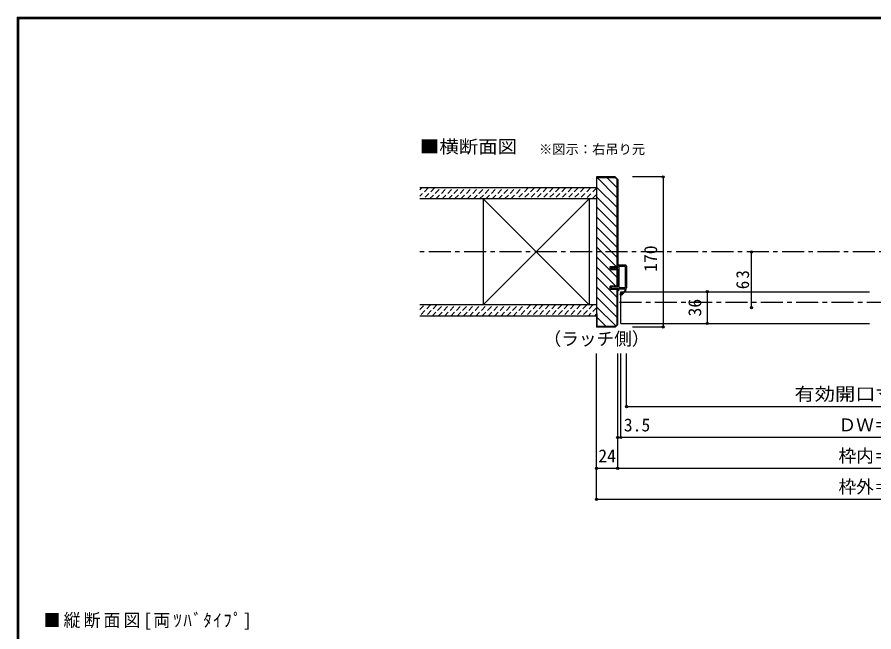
# Model space of a CAD drawing. Units: millimetres at full size, sheet at 1:5; details may follow other scales. Extents: x -973 to 977, y -718 to 696.
# Drawn here: x -973 to -3, y 0 to 696 of the extents above; entities that cross this region are included whole.
import ezdxf
from ezdxf.enums import TextEntityAlignment as Align

# ---------------------------------------------------------------- set-up
doc = ezdxf.new("R2010")
doc.units = ezdxf.units.MM
doc.header["$LTSCALE"] = 5
doc.header["$PDMODE"] = 32
doc.header["$PDSIZE"] = 2.5
doc.linetypes.add('CHAIN1', pattern=[8, 5, -1, 1, -1])
doc.linetypes.add('DASHED1', pattern=[1.8, 1.2, -0.6])
for name, color, linetype in [('0-0_補助線', 7, 'Continuous'), ('0-1_通り芯', 4, 'CHAIN1'), ('0-3_仕上', 7, 'Continuous'), ('0-4_枠', 3, 'Continuous'), ('0-6_扉', 6, 'Continuous'), ('0-A_文字', 7, 'Continuous'), ('0-B_寸法', 4, 'Continuous'), ('0-C_ﾊｯﾁ', 4, 'DASHED1'), ('F-1_通り芯', 6, 'Continuous')]:
    doc.layers.add(name, color=color, linetype=linetype)
doc.styles.add('ＭＳ ゴシック', font='')
doc.styles.get('ＭＳ ゴシック').set_extended_font_data('MS Gothic')

# ---------------------------------------------------------------- blocks, each defined once
blk = doc.blocks.new('2')
at = {"layer": '0-0_補助線'}
for p, q in [((-9.846, -9.622), (-9.846, 15.078)), ((-8.846, 16.078), (0.354, 16.078)), ((-8.846, 15.878), (0.637, 15.878)), ((-8.446, 14.378), (-8.446, -8.922)), ((-8.146, 14.678), (-1.546, 14.678)), ((-1.246, 14.378), (-1.246, -8.922)), ((0.154, 11.653), (2.154, 11.653)), ((0.154, 11.653), (0.154, -8.497)), ((2.154, 10.953), (2.154, 11.653)), ((3.154, 11.653), (2.512, 10.83)), ((3.154, 11.653), (6.154, 11.653)), ((4.154, 13.753), (4.154, 13.053)), ((5.154, 13.053), (4.512, 13.876)), ((7.154, 13.053), (5.154, 13.053)), ((6.154, 10.953), (6.154, 11.653)), ((7.558, 12.258), (6.516, 10.835)), ((-1.546, -9.222), (-8.146, -9.222)), ((0.154, -8.497), (2.154, -8.497)), ((2.154, -7.797), (2.154, -8.497)), ((3.154, -8.497), (2.512, -7.674)), ((3.154, -8.497), (6.154, -8.497)), ((6.154, -7.797), (6.154, -8.497)), ((7.558, -9.101), (6.516, -7.679)), ((-1.48, -10.622), (-8.846, -10.622)), ((-1.189, -10.85), (-0.732, -12.694)), ((0.354, -12.922), (-0.441, -12.922)), ((4.154, -9.897), (0.154, -9.897)), ((0.154, -9.897), (0.154, -10.622)), ((0.154, -10.622), (0.645, -12.548)), ((4.154, -10.597), (4.154, -9.897)), ((5.154, -9.897), (4.512, -10.72)), ((7.154, -9.897), (5.154, -9.897))]:
    blk.add_line(p, q, dxfattribs=at)
for points in [[(-9.646, 15.078), (-9.646, -9.622), (-9.846, -9.622)], [(4.154, 13.053), (0.154, 13.053), (0.649, 15.723)]]:
    blk.add_lwpolyline(points, dxfattribs=at)
for centre, radius, start, end in [((-8.846, 15.078), 1, 90, 180), ((-8.846, 15.078), 0.8, 90, 180), ((-8.146, 14.378), 0.3, 90, 180), ((-1.546, 14.378), 0.3, 0, 90), ((0.354, 15.778), 0.3, 349.49875, 90), ((2.354, 10.953), 0.2, 180, 322.03043), ((4.354, 13.753), 0.2, 37.96957, 180), ((6.354, 10.953), 0.2, 180, 323.78053), ((7.154, 12.553), 0.5, 323.78053, 90), ((-8.846, -9.622), 1, 180, 270), ((-8.146, -8.922), 0.3, 180, 270), ((-1.546, -8.922), 0.3, 270, 0), ((2.354, -7.797), 0.2, 37.96957, 180), ((6.354, -7.797), 0.2, 36.21947, 180), ((7.154, -9.397), 0.5, 270, 36.21947), ((-2.846, -10.72), 6, 179.06153, 259.29815), ((-2.846, -10.72), 5.3, 178.93757, 259.29815), ((-3.896, -16.272), 0.35, 259.29815, 79.29815), ((-1.48, -10.922), 0.3, 13.9282, 90), ((-0.441, -12.622), 0.3, 193.9282, 270), ((0.354, -12.622), 0.3, 270, 14.29438), ((4.354, -10.597), 0.2, 180, 322.03043)]:
    blk.add_arc(centre, radius, start, end, dxfattribs=at)
blk.add_point((-3.896, -16.622), dxfattribs=at)

msp = doc.modelspace()

# ---------------------------------------------------------------- linework, layer by layer
at = {"layer": '0-1_通り芯'}
for p, q in [((517.653, 430), (-517.347, 430)), ((293.653, 373), (-293.347, 373))]:
    msp.add_line(p, q, dxfattribs=at)
at = {"layer": '0-3_仕上', "color": 2}
for p, q in [((-317.347, 502.5), (-517.347, 502.5)), ((-317.347, 490), (-517.347, 490)), ((-317.347, 370), (-517.347, 370)), ((-317.347, 357.5), (-517.347, 357.5))]:
    msp.add_line(p, q, dxfattribs=at)
at = {"layer": '0-3_仕上', "color": 3}
for p, q in [((-445.847, 490), (-445.847, 370)), ((-325.847, 490), (-325.847, 370))]:
    msp.add_line(p, q, dxfattribs=at)
at = {"layer": '0-3_仕上'}
for p, q in [((-325.847, 370), (-445.847, 490)), ((-445.847, 370), (-325.847, 490))]:
    msp.add_line(p, q, dxfattribs=at)
at = {"layer": '0-4_枠'}
for p, q in [((-317.347, 515), (-317.347, 345)), ((-296.175, 515), (-317.347, 515)), ((-296.383, 514.5), (-293.847, 511.964)), ((-296.175, 515), (-293.347, 512.172)), ((-293.847, 413.5), (-293.847, 511.964)), ((-293.347, 512.172), (-293.347, 413.5)), ((-316.847, 500), (-317.347, 500)), ((-293.347, 409.8), (-301.847, 409.8)), ((-293.847, 391.2), (-293.847, 409.8)), ((-293.347, 391.2), (-293.347, 409.8)), ((-301.847, 387.5), (-301.847, 391.2)), ((-293.347, 391.2), (-301.847, 391.2)), ((-293.347, 387.5), (-301.847, 387.5)), ((-293.847, 348.036), (-293.847, 387.5)), ((-293.347, 347.828), (-293.347, 387.5)), ((-316.847, 360), (-317.347, 360)), ((-316.847, 360), (-316.847, 345.5)), ((-296.175, 345), (-317.347, 345)), ((-296.382, 345.5), (-316.847, 345.5)), ((-296.382, 345.5), (-293.847, 348.036)), ((-296.175, 345), (-293.347, 347.828))]:
    msp.add_line(p, q, dxfattribs=at)
for points in [[(-316.847, 500), (-316.847, 514.5), (-296.383, 514.5)], [(-301.847, 409.8), (-301.847, 413.5), (-293.347, 413.5)]]:
    msp.add_lwpolyline(points, dxfattribs=at)
at = {"layer": '0-6_扉'}
for p, q in [((-289.847, 349), (-289.847, 385)), ((-289.847, 385), (-8.347, 385)), ((-289.847, 349), (-8.347, 349))]:
    msp.add_line(p, q, dxfattribs=at)
at = {"layer": '0-B_寸法'}
for p, q in [((-241.925, 515), (-276.447, 515)), ((-241.925, 515), (-241.925, 345)), ((-141.925, 367), (-141.925, 430)), ((-191.925, 385), (-191.925, 349)), ((-241.925, 345), (-276.447, 345)), ((-317.347, 150), (-317.347, 315)), ((-293.347, 185), (-293.347, 315)), ((-289.847, 220), (-289.847, 315)), ((-283.347, 255), (-283.347, 315)), ((-283.347, 255), (256.553, 255)), ((293.653, 220), (-293.347, 220)), ((317.653, 185), (-317.347, 185)), ((317.653, 150), (-317.347, 150))]:
    msp.add_line(p, q, dxfattribs=at)
at = {"layer": '0-B_寸法', "color": 7}
for p in [(-241.925, 515), (-141.925, 430), (-191.925, 385), (-141.925, 367), (-191.925, 349), (-241.925, 345), (-283.347, 255), (-293.347, 220), (-289.847, 220), (-317.347, 185), (-293.347, 185), (-317.347, 150)]:
    msp.add_point(p, dxfattribs=at)
at = {"layer": '0-C_ﾊｯﾁ', "linetype": 'Continuous'}
for p, q in [((-317.347, 514.98), (-293.847, 491.48)), ((-305.553, 514.5), (-293.847, 502.794)), ((-316.847, 503.167), (-293.847, 480.166)), ((-317.347, 492.353), (-293.847, 468.853)), ((-317.347, 481.039), (-293.847, 457.539)), ((-317.347, 469.725), (-293.847, 446.225)), ((-317.347, 458.412), (-293.847, 434.912)), ((-317.347, 447.098), (-293.847, 423.598)), ((-317.347, 435.784), (-297.363, 415.8)), ((-317.347, 424.47), (-293.847, 400.97)), ((-297.363, 415.8), (-295.063, 413.5)), ((-317.347, 401.843), (-293.847, 378.343)), ((-317.347, 390.529), (-293.847, 367.029)), ((-317.347, 379.216), (-293.847, 355.716)), ((-317.347, 367.902), (-295.664, 346.219)), ((-316.847, 356.088), (-306.259, 345.5))]:
    msp.add_line(p, q, dxfattribs=at)
at = {"layer": '0-C_ﾊｯﾁ'}
for p, q in [((-517.347, 500.168), (-515.015, 502.5)), ((-507.944, 502.5), (-517.347, 493.097)), ((-500.873, 502.5), (-513.373, 490)), ((-506.302, 490), (-493.802, 502.5)), ((-499.231, 490), (-486.731, 502.5)), ((-492.16, 490), (-479.66, 502.5)), ((-485.089, 490), (-472.589, 502.5)), ((-478.018, 490), (-465.518, 502.5)), ((-470.947, 490), (-458.447, 502.5)), ((-463.876, 490), (-451.376, 502.5)), ((-456.805, 490), (-444.305, 502.5)), ((-449.734, 490), (-437.234, 502.5)), ((-442.662, 490), (-430.162, 502.5)), ((-435.591, 490), (-423.091, 502.5)), ((-428.52, 490), (-416.02, 502.5)), ((-421.449, 490), (-408.949, 502.5)), ((-414.378, 490), (-401.878, 502.5)), ((-394.807, 502.5), (-407.307, 490)), ((-387.736, 502.5), (-400.236, 490)), ((-380.665, 502.5), (-393.165, 490)), ((-373.594, 502.5), (-386.094, 490)), ((-366.523, 502.5), (-379.023, 490)), ((-359.452, 502.5), (-371.952, 490)), ((-352.381, 502.5), (-364.881, 490)), ((-345.31, 502.5), (-357.81, 490)), ((-338.239, 502.5), (-350.739, 490)), ((-331.168, 502.5), (-343.668, 490)), ((-324.096, 502.5), (-336.596, 490)), ((-317.347, 502.178), (-329.525, 490)), ((-317.347, 495.107), (-322.454, 490)), ((-517.347, 364.96), (-512.307, 370)), ((-505.236, 370), (-517.347, 357.889)), ((-498.165, 370), (-510.665, 357.5)), ((-503.594, 357.5), (-491.094, 370)), ((-496.523, 357.5), (-484.023, 370)), ((-489.452, 357.5), (-476.952, 370)), ((-482.381, 357.5), (-469.881, 370)), ((-475.31, 357.5), (-462.81, 370)), ((-468.239, 357.5), (-455.739, 370)), ((-461.168, 357.5), (-448.668, 370)), ((-454.096, 357.5), (-441.596, 370)), ((-447.025, 357.5), (-434.525, 370)), ((-439.954, 357.5), (-427.454, 370)), ((-432.883, 357.5), (-420.383, 370)), ((-425.812, 357.5), (-413.312, 370)), ((-418.741, 357.5), (-406.241, 370)), ((-411.67, 357.5), (-399.17, 370)), ((-392.099, 370), (-404.599, 357.5)), ((-385.028, 370), (-397.528, 357.5)), ((-377.957, 370), (-390.457, 357.5)), ((-370.886, 370), (-383.386, 357.5)), ((-363.815, 370), (-376.315, 357.5)), ((-356.744, 370), (-369.244, 357.5)), ((-349.673, 370), (-362.173, 357.5)), ((-342.601, 370), (-355.101, 357.5)), ((-335.53, 370), (-348.03, 357.5)), ((-328.459, 370), (-340.959, 357.5)), ((-321.388, 370), (-333.888, 357.5)), ((-317.347, 366.97), (-326.817, 357.5)), ((-317.347, 359.899), (-319.746, 357.5))]:
    msp.add_line(p, q, dxfattribs=at)
at = {"layer": '0-C_ﾊｯﾁ', "linetype": 'Continuous'}
msp.add_lwpolyline([(-317.347, 413.157), (-297.69, 393.5), (-295.571, 391.381)], dxfattribs=at)
at = {"layer": 'F-1_通り芯'}
for p, q in [((-973.347, 695.833), (-973.347, -700.833)), ((-973.347, 695.833), (976.653, 695.833)), ((-973.347, 695), (976.653, 695)), ((-973.347, 694.167), (976.653, 694.167)), ((-972.514, 695.833), (-972.514, -700.833)), ((-971.68, 695.833), (-971.68, -700.833))]:
    msp.add_line(p, q, dxfattribs=at)

# ---------------------------------------------------------------- block references
at = {"layer": '0-0_補助線', "xscale": -1}
msp.add_blockref('2', (-293.193, 398.922), dxfattribs=at)

# ---------------------------------------------------------------- texts
at = {"layer": '0-A_文字', "style": 'ＭＳ ゴシック', "width": 1.1}
msp.add_text('■横断面図', height=14.66, dxfattribs=at).set_placement((-517.347, 537.5), align=Align.BOTTOM_LEFT)
at = {"layer": '0-A_文字', "style": 'ＭＳ ゴシック'}
for s, height, p in [('※図示：右吊り元', 11, (-382.393, 537.5)), ('（ラッチ側）', 14.66, (-377.347, 320))]:
    msp.add_text(s, height=height, dxfattribs=at).set_placement(p, align=Align.BOTTOM_LEFT)
at = {"layer": '0-A_文字', "insert": (-943.333, 2.5), "char_height": 14.66, "attachment_point": 7, "style": 'ＭＳ ゴシック'}
msp.add_mtext('\\T1.19;\\W0.95;■縦断面図[両ﾂﾊﾞﾀｲﾌﾟ]', dxfattribs=at)
at = {"layer": '0-B_寸法', "color": 7, "style": 'ＭＳ ゴシック'}
for s, p in [('170', (-244.425, 407.5)), ('36', (-194.425, 357))]:
    msp.add_text(s, height=14.66, rotation=90, dxfattribs=at).set_placement(p, align=Align.BOTTOM_LEFT)
at = {"layer": '0-B_寸法', "color": 7, "style": 'ＭＳ ゴシック', "width": 1.15}
msp.add_text('有効開口寸法＝559', height=14.66, dxfattribs=at).set_placement((-93.347, 257.5), align=Align.BOTTOM_LEFT)
at = {"layer": '0-B_寸法', "color": 7, "style": 'ＭＳ ゴシック'}
for s, p in [('3.5', (-286.444, 222.5)), ('ＤＷ＝599', (-43.347, 222.5)), ('24', (-315.347, 187.5)), ('枠内＝606', (-43.347, 187.5)), ('枠外＝654', (-43.347, 152.5))]:
    msp.add_text(s, height=14.66, dxfattribs=at).set_placement(p, align=Align.BOTTOM_LEFT)
at = {"layer": '0-B_寸法', "color": 7, "insert": (-144.425, 387.875), "char_height": 14.66, "attachment_point": 7, "rotation": 90, "style": 'ＭＳ ゴシック'}
msp.add_mtext('\\T1.27;\\W0.95;63', dxfattribs=at)

doc.saveas('drawing.dxf')
